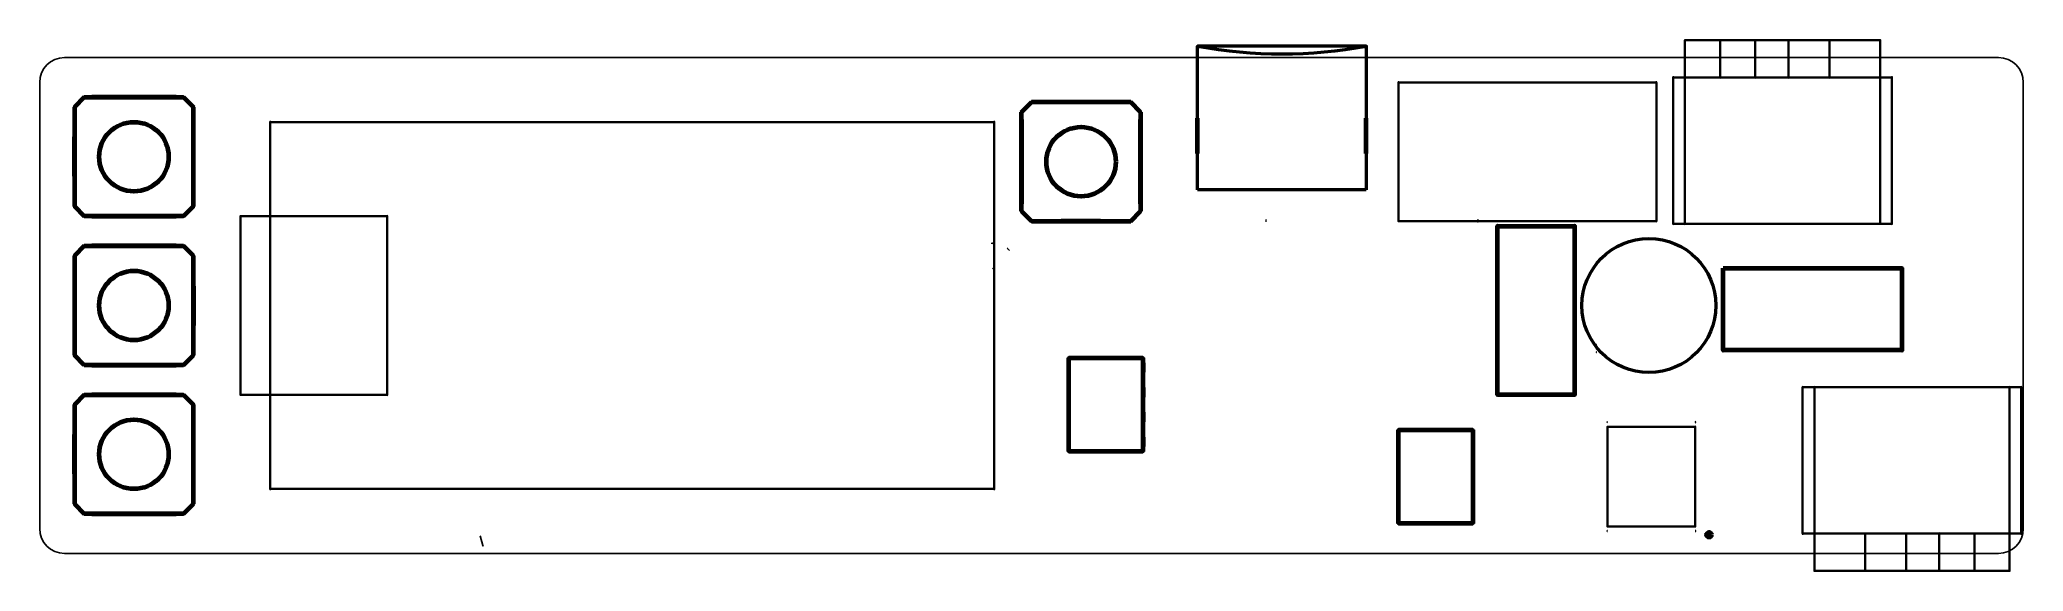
# Model space of a CAD drawing. Header units: inches. Extents: x 0 to 102, y -1 to 26.
import ezdxf

# ---------------------------------------------------------------- set-up
doc = ezdxf.new("R2010")
doc.units = ezdxf.units.IN
doc.header["$MEASUREMENT"] = 0
for name, color, linetype in [('20', 53, 'Continuous'), ('21', 9, 'Continuous'), ('25', 9, 'Continuous'), ('51', 41, 'Continuous')]:
    doc.layers.add(name, color=color, linetype=linetype)

msp = doc.modelspace()

# ---------------------------------------------------------------- linework, layer by layer
at = {"layer": '20'}
for p, q in [((100.33, 25.4), (1.27, 25.4)), ((0, 1.27), (0, 24.13)), ((101.6, 1.27), (101.6, 24.13)), ((1.27, 0), (100.33, 0))]:
    msp.add_line(p, q, dxfattribs=at)
for centre, start, end in [((1.27, 24.13), 90, 180), ((100.33, 24.13), 0, 90), ((1.27, 1.27), 180, 270), ((100.33, 1.27), 270, 0)]:
    msp.add_arc(centre, 1.27, start, end, dxfattribs=at)
at = {"layer": '21', "lineweight": 35}
for p, q in [((84.269, 24.384), (83.669, 24.384)), ((83.669, 24.384), (83.669, 16.884)), ((94.269, 24.384), (84.269, 24.384)), ((84.269, 16.884), (84.269, 24.384)), ((94.869, 24.384), (94.269, 24.384)), ((94.269, 24.384), (94.269, 16.884)), ((94.869, 16.884), (94.869, 24.384)), ((82.804, 24.13), (69.596, 24.13)), ((69.596, 24.13), (69.596, 17.018)), ((82.804, 17.018), (82.804, 24.13)), ((17.8054, 17.272), (10.287, 17.272)), ((10.287, 8.128), (10.287, 17.272)), ((17.8054, 8.128), (17.8054, 17.272)), ((69.596, 17.018), (82.804, 17.018)), ((83.669, 16.884), (84.269, 16.884)), ((84.269, 16.884), (94.269, 16.884)), ((94.269, 16.884), (94.869, 16.884)), ((10.287, 8.128), (17.8054, 8.128)), ((90.897, 8.516), (90.297, 8.516)), ((90.297, 8.516), (90.297, 1.016)), ((100.897, 8.516), (90.897, 8.516)), ((90.897, 1.016), (90.897, 8.516)), ((101.497, 8.516), (100.897, 8.516)), ((100.897, 8.516), (100.897, 1.016)), ((101.497, 1.016), (101.497, 8.516)), ((90.297, 1.016), (90.897, 1.016)), ((90.897, 1.016), (100.897, 1.016)), ((100.897, 1.016), (101.497, 1.016))]:
    msp.add_line(p, q, dxfattribs=at)
at = {"layer": '21', "lineweight": 70}
for p, q in [((6.985, 23.368), (2.667, 23.368)), ((54.368, 23.114), (52.324, 23.114)), ((1.778, 19.322), (1.778, 21.336)), ((7.874, 19.292), (7.874, 21.336)), ((50.292, 22.225), (50.292, 17.907)), ((56.388, 17.907), (56.388, 22.225)), ((59.307, 20.488), (59.307, 22.288)), ((67.947, 20.488), (67.947, 22.288)), ((2.667, 17.272), (6.985, 17.272)), ((54.338, 17.018), (52.324, 17.018)), ((74.676, 8.128), (74.676, 16.764)), ((74.676, 16.764), (78.613, 16.764)), ((78.613, 16.764), (78.613, 8.128)), ((6.985, 15.748), (2.667, 15.748)), ((86.233, 10.414), (86.233, 14.605)), ((86.233, 14.605), (95.377, 14.605)), ((95.377, 14.605), (95.377, 10.414)), ((1.778, 13.728), (1.778, 11.684)), ((7.874, 13.698), (7.874, 11.684)), ((95.377, 10.414), (86.233, 10.414)), ((2.667, 9.652), (6.985, 9.652)), ((52.71, 10.02), (56.51, 10.02)), ((6.985, 8.128), (2.667, 8.128)), ((78.613, 8.128), (74.676, 8.128)), ((1.778, 4.082), (1.778, 6.096)), ((7.874, 4.052), (7.874, 6.096)), ((69.601, 6.337), (73.401, 6.337)), ((56.51, 5.22), (52.71, 5.22)), ((2.667, 2.032), (6.985, 2.032)), ((73.401, 1.537), (69.601, 1.537))]:
    msp.add_line(p, q, dxfattribs=at)
for centre, radius in [((4.826, 20.32), 1.778), ((53.34, 20.066), 1.778), ((4.826, 12.7), 1.778), ((4.826, 5.08), 1.778), ((85.5038, 0.9573), 0.125)]:
    msp.add_circle(centre, radius, dxfattribs=at)
at = {"layer": '21', "lineweight": 50}
msp.add_circle((82.423, 12.7), 3.429, dxfattribs=at)
at = {"layer": '21', "lineweight": 18}
for centre, radius, start, end in [((83.66895, 24.384), 0.03175, 0, 180), ((83.669, 24.384), 0.0317, 90, 270), ((84.26905, 24.384), 0.03175, 0, 180), ((84.269, 24.384), 0.0317, 90, 270), ((84.269, 24.384), 0.0317, 270, 90), ((94.26905, 24.384), 0.03175, 0, 180), ((94.269, 24.384), 0.0317, 90, 270), ((94.269, 24.384), 0.0317, 270, 90), ((94.869, 24.384), 0.0318, 0, 180), ((94.869, 24.384), 0.0317, 270, 90), ((69.596, 24.13005), 0.03175, 90, 270), ((69.59605, 24.13), 0.03175, 0, 180), ((82.804, 24.13), 0.0318, 0, 180), ((82.804, 24.13005), 0.03175, 270, 90), ((10.287, 17.27205), 0.03175, 90, 270), ((10.28705, 17.272), 0.03175, 0, 180), ((17.80545, 17.272), 0.03175, 0, 180), ((17.8054, 17.27205), 0.03175, 270, 90), ((69.596, 17.018), 0.0317, 90, 270), ((69.59605, 17.018), 0.03175, 180, 0), ((82.804, 17.018), 0.0318, 180, 0), ((82.804, 17.018), 0.0317, 270, 90), ((83.66895, 16.884), 0.03175, 180, 0), ((83.669, 16.884), 0.0317, 90, 270), ((84.269, 16.884), 0.0317, 90, 270), ((84.26905, 16.884), 0.03175, 180, 0), ((84.269, 16.884), 0.0317, 270, 90), ((94.269, 16.884), 0.0317, 90, 270), ((94.26905, 16.884), 0.03175, 180, 0), ((94.269, 16.884), 0.0317, 270, 90), ((94.869, 16.884), 0.0318, 180, 0), ((94.869, 16.884), 0.0317, 270, 90), ((79.7184, 10.68585), 0.01905, 270, 90), ((79.7184, 10.31295), 0.01905, 270, 90), ((10.287, 8.128), 0.0318, 90, 270), ((10.28705, 8.128), 0.03175, 180, 0), ((17.80545, 8.128), 0.03175, 180, 0), ((17.8054, 8.128), 0.0318, 270, 90), ((90.297, 8.516), 0.0318, 90, 270), ((90.29705, 8.516), 0.03175, 0, 180), ((90.897, 8.516), 0.0318, 90, 270), ((90.89705, 8.516), 0.03175, 0, 180), ((90.897, 8.516), 0.0318, 270, 90), ((100.897, 8.516), 0.0318, 90, 270), ((100.89705, 8.516), 0.03175, 0, 180), ((100.897, 8.516), 0.0318, 270, 90), ((101.497, 8.516), 0.0318, 0, 180), ((101.497, 8.516), 0.0318, 270, 90), ((80.3, 6.7267), 0.03, 90, 270), ((84.8, 6.7267), 0.03, 270, 90), ((80.3, 1.1473), 0.03, 90, 270), ((84.8, 1.1473), 0.03, 270, 90), ((90.297, 1.016), 0.0317, 90, 270), ((90.29705, 1.016), 0.03175, 180, 0), ((90.897, 1.016), 0.0317, 90, 270), ((90.89705, 1.016), 0.03175, 180, 0), ((90.897, 1.016), 0.0317, 270, 90), ((100.897, 1.016), 0.0317, 90, 270), ((100.89705, 1.016), 0.03175, 180, 0), ((100.897, 1.016), 0.0317, 270, 90), ((101.497, 1.016), 0.0318, 180, 0), ((101.497, 1.016), 0.0317, 270, 90)]:
    msp.add_arc(centre, radius, start, end, dxfattribs=at)
at = {"layer": '21', "lineweight": 25}
for centre, start, end in [((2.667, 23.368), 90, 270), ((6.985, 23.368), 270, 90), ((52.324, 23.114), 90, 270), ((54.368, 23.114), 270, 90), ((1.778, 21.336), 0, 180), ((7.874, 21.336), 0, 180), ((50.292, 22.225), 0, 180), ((56.388, 22.225), 0, 180), ((1.778, 19.322), 180, 0), ((7.874, 19.292), 180, 0), ((2.667, 17.272), 90, 270), ((6.985, 17.272), 270, 90), ((50.292, 17.907), 180, 0), ((56.388, 17.907), 180, 0), ((52.324, 17.018), 90, 270), ((54.338, 17.018), 270, 90), ((2.667, 15.748), 90, 270), ((6.985, 15.748), 270, 90), ((1.778, 13.728), 0, 180), ((7.874, 13.698), 0, 180), ((1.778, 11.684), 180, 0), ((7.874, 11.684), 180, 0), ((2.667, 9.652), 90, 270), ((6.985, 9.652), 270, 90), ((52.71, 10.02), 90, 270), ((56.51, 10.02), 270, 90), ((2.667, 8.128), 90, 270), ((6.985, 8.128), 270, 90), ((1.778, 6.096), 0, 180), ((7.874, 6.096), 0, 180), ((69.601, 6.337), 90, 270), ((73.401, 6.337), 270, 90), ((52.71, 5.22), 90, 270), ((56.51, 5.22), 270, 90), ((1.778, 4.082), 180, 0), ((7.874, 4.052), 180, 0), ((2.667, 2.032), 90, 270), ((6.985, 2.032), 270, 90), ((69.601, 1.537), 90, 270), ((73.401, 1.537), 270, 90)]:
    msp.add_arc(centre, 0.0508, start, end, dxfattribs=at)
at = {"layer": '21', "lineweight": 35}
for centre, start, end in [((74.676, 16.764), 0, 180), ((74.676, 16.764), 90, 270), ((78.613, 16.764), 0, 180), ((78.613, 16.764), 270, 90), ((95.377, 14.605), 0, 180), ((95.377, 14.605), 270, 90), ((86.233, 10.414), 90, 270), ((86.233, 10.414), 180, 0), ((95.377, 10.414), 180, 0), ((95.377, 10.414), 270, 90), ((74.676, 8.128), 90, 270), ((74.676, 8.128), 180, 0), ((78.613, 8.128), 180, 0), ((78.613, 8.128), 270, 90)]:
    msp.add_arc(centre, 0.0635, start, end, dxfattribs=at)
at = {"layer": '25', "lineweight": 35}
for p, q in [((11.811, 3.302), (11.811, 22.098)), ((11.811, 22.098), (48.895, 22.098)), ((48.895, 22.098), (48.895, 3.302)), ((48.895, 3.302), (11.811, 3.302))]:
    msp.add_line(p, q, dxfattribs=at)
at = {"layer": '25', "lineweight": 25}
msp.add_line((22.7021, 0.4086), (22.562, 0.8974), dxfattribs=at)
at = {"layer": '25', "lineweight": 18}
for centre, radius, start, end in [((11.811, 22.098), 0.0318, 0, 180), ((11.811, 22.09805), 0.03175, 90, 270), ((48.89505, 22.098), 0.03175, 0, 180), ((48.895, 22.09805), 0.03175, 270, 90), ((11.811, 3.302), 0.0318, 90, 270), ((11.811, 3.302), 0.0318, 180, 0), ((48.89505, 3.302), 0.03175, 180, 0), ((48.895, 3.302), 0.0318, 270, 90), ((22.70215, 0.4086), 0.02543, 195.9763415, 15.9763415)]:
    msp.add_arc(centre, radius, start, end, dxfattribs=at)
at = {"layer": '51', "lineweight": 50}
for p, q in [((67.947, 25.983), (59.307, 25.983)), ((59.307, 18.633), (59.307, 25.983)), ((67.947, 25.983), (67.947, 18.633)), ((67.947, 18.633), (59.307, 18.633))]:
    msp.add_line(p, q, dxfattribs=at)
at = {"layer": '51', "lineweight": 35}
for p, q in [((86.069, 26.284), (84.269, 26.284)), ((84.269, 26.284), (84.269, 24.384)), ((87.869, 26.284), (86.069, 26.284)), ((86.069, 26.284), (86.069, 24.384)), ((89.569, 26.284), (87.869, 26.284)), ((87.869, 26.284), (87.869, 24.384)), ((91.669, 26.284), (89.569, 26.284)), ((89.569, 26.284), (89.569, 24.384)), ((94.269, 26.284), (91.669, 26.284)), ((91.669, 26.284), (91.669, 24.384)), ((94.269, 24.384), (94.269, 26.284)), ((80.3, 6.487), (84.8, 6.487)), ((80.3, 1.387), (80.3, 6.487)), ((84.8, 6.487), (84.8, 1.387)), ((84.8, 1.387), (80.3, 1.387)), ((90.897, 1.016), (90.897, -0.884)), ((93.497, -0.884), (93.497, 1.016)), ((95.597, -0.884), (95.597, 1.016)), ((97.297, -0.884), (97.297, 1.016)), ((99.097, -0.884), (99.097, 1.016)), ((100.897, -0.884), (100.897, 1.016)), ((90.897, -0.884), (93.497, -0.884)), ((93.497, -0.884), (95.597, -0.884)), ((95.597, -0.884), (97.297, -0.884)), ((97.297, -0.884), (99.097, -0.884)), ((99.097, -0.884), (100.897, -0.884))]:
    msp.add_line(p, q, dxfattribs=at)
at = {"layer": '51', "lineweight": 70}
for p, q in [((2.286, 23.368), (1.778, 22.86)), ((2.286, 23.368), (7.366, 23.368)), ((7.366, 23.368), (7.874, 22.86)), ((1.778, 22.86), (1.778, 17.78)), ((7.874, 17.78), (7.874, 22.86)), ((50.292, 22.606), (50.8, 23.114)), ((50.292, 17.526), (50.292, 22.606)), ((55.88, 23.114), (50.8, 23.114)), ((56.388, 22.606), (55.88, 23.114)), ((56.388, 22.606), (56.388, 17.526)), ((1.778, 17.78), (2.286, 17.272)), ((7.366, 17.272), (2.286, 17.272)), ((7.366, 17.272), (7.874, 17.78)), ((50.292, 17.526), (50.8, 17.018)), ((55.88, 17.018), (56.388, 17.526)), ((50.8, 17.018), (55.88, 17.018)), ((2.286, 15.748), (1.778, 15.24)), ((1.778, 15.24), (1.778, 10.16)), ((2.286, 15.748), (7.366, 15.748)), ((7.874, 15.24), (7.366, 15.748)), ((7.874, 10.16), (7.874, 15.24)), ((2.286, 9.652), (1.778, 10.16)), ((7.366, 9.652), (7.874, 10.16)), ((7.366, 9.652), (2.286, 9.652)), ((52.71, 10.02), (56.01, 10.02)), ((52.71, 5.22), (52.71, 10.02)), ((56.01, 10.02), (56.51, 10.02)), ((56.51, 10.02), (56.51, 5.22)), ((2.286, 8.128), (1.778, 7.62)), ((2.286, 8.128), (7.366, 8.128)), ((7.366, 8.128), (7.874, 7.62)), ((1.778, 7.62), (1.778, 2.54)), ((7.874, 2.54), (7.874, 7.62)), ((69.601, 6.337), (72.901, 6.337)), ((69.601, 1.537), (69.601, 6.337)), ((72.901, 6.337), (73.401, 6.337)), ((73.401, 6.337), (73.401, 1.537)), ((56.01, 5.22), (52.71, 5.22)), ((56.51, 5.22), (56.01, 5.22)), ((1.778, 2.54), (2.286, 2.032)), ((7.366, 2.032), (2.286, 2.032)), ((7.366, 2.032), (7.874, 2.54)), ((72.901, 1.537), (69.601, 1.537)), ((73.401, 1.537), (72.901, 1.537))]:
    msp.add_line(p, q, dxfattribs=at)
at = {"layer": '51', "lineweight": 18}
for p, q in [((59.307, 22.583), (59.307, 24.183)), ((67.947, 22.583), (67.947, 24.183)), ((59.307, 18.633), (59.307, 20.253)), ((67.947, 18.633), (67.947, 20.253)), ((54.8582, 17.0863), (54.8582, 16.9931)), ((62.81, 17.0863), (62.81, 16.9931)), ((73.662, 17.0863), (73.662, 16.9931)), ((48.7302, 15.8923), (48.8234, 15.8923)), ((49.5728, 15.6126), (49.666, 15.5194))]:
    msp.add_line(p, q, dxfattribs=at)
at = {"layer": '51'}
for p, q in [((56.61, 9.77), (56.61, 9.28)), ((56.61, 8.5), (56.61, 8.01)), ((56.61, 7.23), (56.61, 6.74)), ((56.61, 5.96), (56.61, 5.47))]:
    msp.add_line(p, q, dxfattribs=at)
at = {"layer": '51', "lineweight": 70}
for centre in [(4.826, 20.32), (53.34, 20.066), (4.826, 12.7), (4.826, 5.08)]:
    msp.add_circle(centre, 1.778, dxfattribs=at)
at = {"layer": '51', "lineweight": 25}
for centre, radius, start, end in [((59.307, 25.983), 0.0381, 90, 270), ((59.307, 25.983), 0.0381, 0, 180), ((59.307, 25.988), 0.03805, 79.3988451, 259.3988451), ((67.947, 25.983), 0.0381, 0, 180), ((67.947, 25.988), 0.03805, 280.6011549, 100.6011549), ((67.947, 25.983), 0.0381, 270, 90), ((2.286, 23.368), 0.0508, 90, 270), ((2.286, 23.368), 0.05077, 315, 135), ((7.366, 23.368), 0.05077, 45, 225), ((7.366, 23.368), 0.0508, 270, 90), ((1.778, 22.86), 0.0508, 0, 180), ((1.778, 22.86), 0.05077, 135, 315), ((7.874, 22.86), 0.0508, 0, 180), ((7.874, 22.86), 0.05077, 225, 45), ((50.292, 22.606), 0.0508, 0, 180), ((50.292, 22.606), 0.05077, 135, 315), ((50.8, 23.114), 0.0508, 90, 270), ((50.8, 23.114), 0.05077, 315, 135), ((55.88, 23.114), 0.05077, 45, 225), ((55.88, 23.114), 0.0508, 270, 90), ((56.388, 22.606), 0.0508, 0, 180), ((56.388, 22.606), 0.05077, 225, 45), ((1.778, 17.78), 0.0508, 180, 0), ((1.778, 17.78), 0.05077, 45, 225), ((2.286, 17.272), 0.0508, 90, 270), ((2.286, 17.272), 0.05077, 225, 45), ((7.366, 17.272), 0.05077, 135, 315), ((7.366, 17.272), 0.0508, 270, 90), ((7.874, 17.78), 0.0508, 180, 0), ((7.874, 17.78), 0.05077, 315, 135), ((50.292, 17.526), 0.0508, 180, 0), ((50.292, 17.526), 0.05077, 45, 225), ((56.388, 17.526), 0.0508, 180, 0), ((56.388, 17.526), 0.05077, 315, 135), ((50.8, 17.018), 0.0508, 90, 270), ((50.8, 17.018), 0.05077, 225, 45), ((55.88, 17.018), 0.05077, 135, 315), ((55.88, 17.018), 0.0508, 270, 90), ((1.778, 15.24), 0.0508, 0, 180), ((1.778, 15.24), 0.05077, 135, 315), ((2.286, 15.748), 0.0508, 90, 270), ((2.286, 15.748), 0.05077, 315, 135), ((7.366, 15.748), 0.05077, 45, 225), ((7.366, 15.748), 0.0508, 270, 90), ((7.874, 15.24), 0.0508, 0, 180), ((7.874, 15.24), 0.05077, 225, 45), ((1.778, 10.16), 0.0508, 180, 0), ((1.778, 10.16), 0.05077, 45, 225), ((7.874, 10.16), 0.0508, 180, 0), ((7.874, 10.16), 0.05077, 315, 135), ((2.286, 9.652), 0.0508, 90, 270), ((2.286, 9.652), 0.05077, 225, 45), ((7.366, 9.652), 0.05077, 135, 315), ((7.366, 9.652), 0.0508, 270, 90), ((52.71, 10.02), 0.0508, 90, 270), ((52.71, 10.02), 0.0508, 0, 180), ((56.01, 10.02), 0.0508, 90, 270), ((56.01, 10.02), 0.0508, 0, 180), ((56.01, 10.02), 0.0508, 270, 90), ((56.51, 10.02), 0.0508, 0, 180), ((56.51, 10.02), 0.0508, 270, 90), ((2.286, 8.128), 0.0508, 90, 270), ((2.286, 8.128), 0.05077, 315, 135), ((7.366, 8.128), 0.05077, 45, 225), ((7.366, 8.128), 0.0508, 270, 90), ((1.778, 7.62), 0.0508, 0, 180), ((1.778, 7.62), 0.05077, 135, 315), ((7.874, 7.62), 0.0508, 0, 180), ((7.874, 7.62), 0.05077, 225, 45), ((69.601, 6.337), 0.0508, 90, 270), ((69.601, 6.337), 0.0508, 0, 180), ((72.901, 6.337), 0.0508, 90, 270), ((72.901, 6.337), 0.0508, 0, 180), ((72.901, 6.337), 0.0508, 270, 90), ((73.401, 6.337), 0.0508, 0, 180), ((73.401, 6.337), 0.0508, 270, 90), ((52.71, 5.22), 0.0508, 90, 270), ((52.71, 5.22), 0.0508, 180, 0), ((56.01, 5.22), 0.0508, 90, 270), ((56.01, 5.22), 0.0508, 180, 0), ((56.01, 5.22), 0.0508, 270, 90), ((56.51, 5.22), 0.0508, 180, 0), ((56.51, 5.22), 0.0508, 270, 90), ((1.778, 2.54), 0.0508, 180, 0), ((1.778, 2.54), 0.05077, 45, 225), ((2.286, 2.032), 0.0508, 90, 270), ((2.286, 2.032), 0.05077, 225, 45), ((7.366, 2.032), 0.05077, 135, 315), ((7.366, 2.032), 0.0508, 270, 90), ((7.874, 2.54), 0.0508, 180, 0), ((7.874, 2.54), 0.05077, 315, 135), ((69.601, 1.537), 0.0508, 90, 270), ((69.601, 1.537), 0.0508, 180, 0), ((72.901, 1.537), 0.0508, 90, 270), ((72.901, 1.537), 0.0508, 180, 0), ((72.901, 1.537), 0.0508, 270, 90), ((73.401, 1.537), 0.0508, 180, 0), ((73.401, 1.537), 0.0508, 270, 90)]:
    msp.add_arc(centre, radius, start, end, dxfattribs=at)
at = {"layer": '51', "lineweight": 50}
msp.add_arc((63.627, 48.98776), 23.40196, 259.3621899, 280.6378101, dxfattribs=at)
at = {"layer": '51', "lineweight": 18}
for centre, radius, start, end in [((84.269, 26.28405), 0.03175, 90, 270), ((84.26905, 26.284), 0.03175, 0, 180), ((86.069, 26.28405), 0.03175, 90, 270), ((86.06905, 26.284), 0.03175, 0, 180), ((86.069, 26.28405), 0.03175, 270, 90), ((87.869, 26.284), 0.0318, 0, 180), ((87.869, 26.28405), 0.03175, 90, 270), ((87.869, 26.28405), 0.03175, 270, 90), ((89.569, 26.28405), 0.03175, 90, 270), ((89.56905, 26.284), 0.03175, 0, 180), ((89.569, 26.28405), 0.03175, 270, 90), ((91.669, 26.28405), 0.03175, 90, 270), ((91.66905, 26.284), 0.03175, 0, 180), ((91.669, 26.28405), 0.03175, 270, 90), ((94.26905, 26.284), 0.03175, 0, 180), ((94.269, 26.28405), 0.03175, 270, 90), ((84.26905, 24.384), 0.03175, 180, 0), ((86.06905, 24.384), 0.03175, 180, 0), ((87.869, 24.384), 0.0318, 180, 0), ((89.56905, 24.384), 0.03175, 180, 0), ((91.66905, 24.384), 0.03175, 180, 0), ((94.26905, 24.384), 0.03175, 180, 0), ((59.307, 24.183), 0.0025, 0, 180), ((67.947, 24.183), 0.0025, 0, 180), ((59.307, 22.583), 0.0025, 180, 0), ((59.307, 20.253), 0.0025, 0, 180), ((67.947, 20.253), 0.0025, 0, 180), ((54.8582, 17.0863), 0.0127, 0, 180), ((62.81, 17.0863), 0.0127, 0, 180), ((73.662, 17.0863), 0.0127, 0, 180), ((73.662, 16.9931), 0.0127, 180, 0), ((48.8234, 15.8923), 0.0127, 270, 90), ((49.5728, 15.6126), 0.01273, 45, 225), ((48.823, 14.605), 0.0127, 180, 0), ((80.3, 6.487), 0.03, 90, 270), ((80.3, 6.487), 0.03, 0, 180), ((84.8, 6.487), 0.03, 0, 180), ((84.8, 6.487), 0.03, 270, 90), ((80.3, 1.387), 0.03, 90, 270), ((80.3, 1.387), 0.03, 180, 0), ((84.8, 1.387), 0.03, 180, 0), ((84.8, 1.387), 0.03, 270, 90), ((90.89705, 1.016), 0.03175, 0, 180), ((93.497, 1.016), 0.0318, 0, 180), ((95.59705, 1.016), 0.03175, 0, 180), ((97.29705, 1.016), 0.03175, 0, 180), ((99.09705, 1.016), 0.03175, 0, 180), ((100.89705, 1.016), 0.03175, 0, 180), ((90.897, -0.884), 0.0318, 90, 270), ((90.89705, -0.884), 0.03175, 180, 0), ((93.497, -0.884), 0.0318, 90, 270), ((93.497, -0.884), 0.0318, 180, 0), ((93.497, -0.884), 0.0318, 270, 90), ((95.597, -0.884), 0.0318, 90, 270), ((95.59705, -0.884), 0.03175, 180, 0), ((95.597, -0.884), 0.0318, 270, 90), ((97.297, -0.884), 0.0318, 90, 270), ((97.29705, -0.884), 0.03175, 180, 0), ((97.297, -0.884), 0.0318, 270, 90), ((99.097, -0.884), 0.0318, 90, 270), ((99.09705, -0.884), 0.03175, 180, 0), ((99.097, -0.884), 0.0318, 270, 90), ((100.89705, -0.884), 0.03175, 180, 0), ((100.897, -0.884), 0.0318, 270, 90)]:
    msp.add_arc(centre, radius, start, end, dxfattribs=at)

doc.saveas('drawing.dxf')
